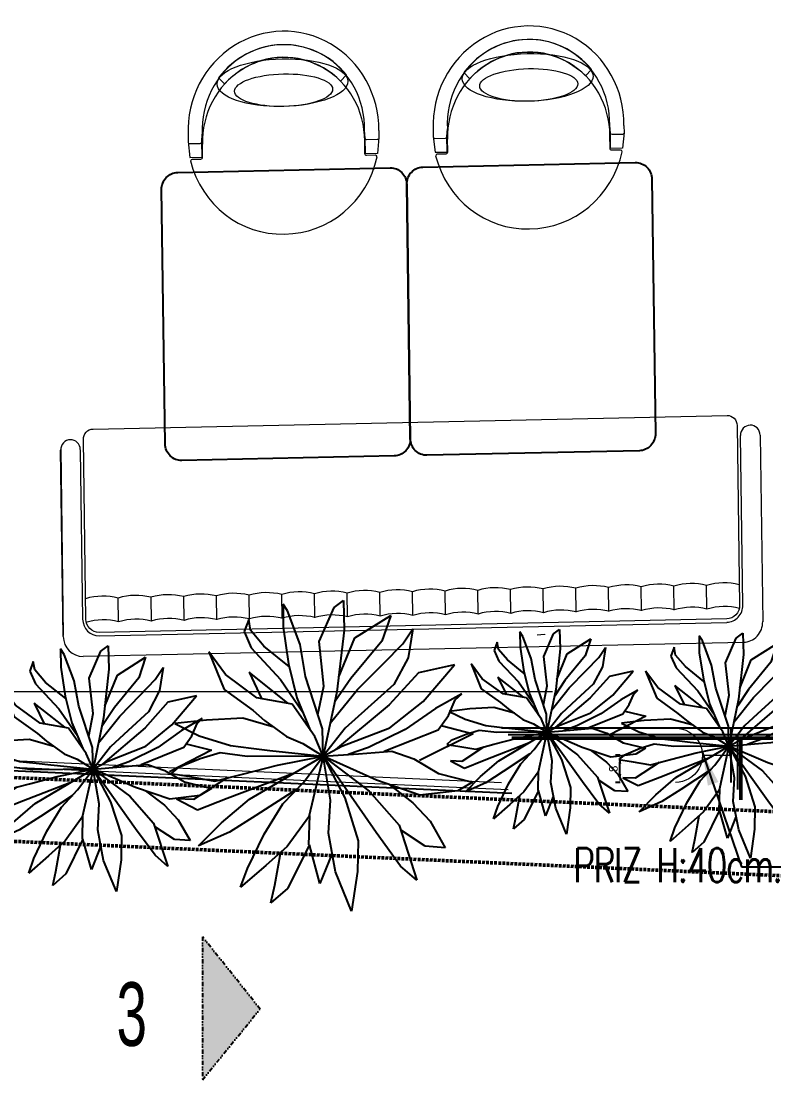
# Model space of a CAD drawing. Header units: millimetres. Extents: x 26282 to 30760, y 1404 to 4574.
# Drawn here: x 27224 to 27443.6, y 1932.8 to 2244.9 of the extents above; entities that cross this region are included whole.
import ezdxf

# ---------------------------------------------------------------- set-up
doc = ezdxf.new("R2010")
doc.units = ezdxf.units.MM
doc.header["$LTSCALE"] = 0.25
doc.header["$PDMODE"] = 3
for name, pattern in [('DIVIDE', [1.25, 0.5, -0.25, 0, -0.25, 0, -0.25]), ('DUZ', [0]), ('HIDDEN2', [4.7625, 3.175, -1.5875])]:
    doc.linetypes.add(name, pattern=pattern)
for name, color, linetype, lineweight in [('AB-DUV', 4, 'Continuous', 50), ('BEYAZ', 250, 'Continuous', 5), ('ELC_SYMBOL (3RDF)', 160, 'Continuous', 20), ('ELC_TEXT (3RDF)', 125, 'Continuous', 15), ('FLOOR_MARBLE (3RDF)', 67, 'Continuous', 13), ('Sebe - Mobilya', 11, 'Continuous', 25), ('Sebe - Mobilya Alçak', 41, 'Continuous', 20), ('SECTION LINE (3RDF)', 40, 'DIVIDE', 25), ('SERAMIK WALL (3RDF)', 53, 'DUZ', 15)]:
    doc.layers.add(name, color=color, linetype=linetype, lineweight=lineweight)
doc.layers.add('MERMER (3RDF)', color=13, linetype='Continuous')
doc.layers.add('SIVA (3RDF)', color=181, linetype='Continuous')
doc.layers.add('yesil', color=7, linetype='Continuous', true_color=0x6e7e3e)
doc.styles.add('1-1-dim100', font='swissc.ttf', dxfattribs={"width": 0.75, "height": 25})
doc.styles.add('K-20', font='simplex.shx', dxfattribs={"width": 0.7})
doc.styles.get("Standard").update_dxf_attribs({"font": 'arial.ttf'})
doc.dimstyles.new('ISO-25', dxfattribs={"dimtxt": 2.5, "dimasz": 2.5, "dimexe": 1.25, "dimexo": 0.625, "dimtad": 1, "dimtxsty": 'Standard', "dimcen": 2.5, "dimadec": 0, "dimazin": 0, "dimtfac": 1, "dimtmove": 0, "dimatfit": 3, "dimfxl": 1, "dimarcsym": 0})
pattern_1 = [(190.0187753, (-57947.9773, 9405.7497), (-1.263456002, -1.060871187), [0.9525, -1.905]), (310.0187753, (-57947.9773, 9405.7497), (1.550469399, -0.5637494), [0.9525, -1.905]), (250.0187753, (-57947.9773, 9405.7497), (0.287013398, -1.624620588), [-1.905, 0.9525])]
pattern_2 = [(190.0187753, (-57934.9295, 9331.8934), (-1.263456002, -1.060871187), [0.9525, -1.905]), (310.0187753, (-57934.9295, 9331.8934), (1.550469399, -0.5637494), [0.9525, -1.905]), (250.0187753, (-57934.9295, 9331.8934), (0.287013398, -1.624620588), [-1.905, 0.9525])]

# ---------------------------------------------------------------- blocks, each defined once
blk = doc.blocks.new('A$C5C8959E4')
at = {"layer": 'SECTION LINE (3RDF)', "ltscale": 25}
h = blk.add_hatch(color=256, dxfattribs=at)
h.dxf.hatch_style = 1
h.paths.add_polyline_path([(31.21, 0), (27.21, 26.62), (0, 28.41)])
at = {"layer": 'SECTION LINE (3RDF)', "ltscale": 10}
blk.add_lwpolyline([(31.21, 0), (27.21, 26.62), (0, 28.41)], close=True, dxfattribs=at)
blk = doc.blocks.new('PRIZ')
blk.add_line((0, 0), (0, -5.19))
at = {"extrusion": (0, 0, -1)}
blk.add_ellipse((0, 4.99), major_axis=(3.53, 3.53), ratio=1, start_param=0.785398, end_param=3.926991, dxfattribs=at)
blk = doc.blocks.new('*D204')
at = {"layer": 'Defpoints', "color": 0, "ltscale": 0.25, "transparency": 16777216}
for p in [(27400.59, 2028.46), (27433.28, 2028.46), (27433.28, 2020.46)]:
    blk.add_point(p, dxfattribs=at)
at = {"layer": 'FLOOR_MARBLE (3RDF)', "color": 0, "lineweight": -2, "ltscale": 0.25, "transparency": 16777216}
for p, q in [((27400.69, 2028.46), (27399.34, 2028.46)), ((27400.59, 2022.96), (27400.59, 2025.96)), ((27400.69, 2020.46), (27399.34, 2020.46))]:
    blk.add_line(p, q, dxfattribs=at)
at = {"layer": 'FLOOR_MARBLE (3RDF)', "color": 0, "ltscale": 0.25, "transparency": 16777216}
for points in [[(27400.18, 2025.96), (27401.01, 2025.96), (27400.59, 2028.46)], [(27400.18, 2022.96), (27401.01, 2022.96), (27400.59, 2020.46)]]:
    blk.add_solid(points, dxfattribs=at)
at = {"layer": 'FLOOR_MARBLE (3RDF)', "color": 0, "ltscale": 0.25, "transparency": 16777216, "insert": (27398.7, 2024.46), "char_height": 2.5, "attachment_point": 5, "rotation": 90}
blk.add_mtext('8', dxfattribs=at)
blk = doc.blocks.new('TREEI')
at = {"layer": 'yesil'}
for p, q in [((-0.004, 1.104), (0.048, 1.448)), ((0.048, 1.448), (0.077, 1.523)), ((0.077, 1.523), (0.124, 1.304)), ((0.451, 1.348), (0.445, 1.454)), ((0.445, 1.454), (0.515, 1.348)), ((-0.413, 1.379), (-0.518, 1.423)), ((-0.518, 1.423), (-0.466, 1.142)), ((-0.197, 1.091), (-0.413, 1.379)), ((0.352, 1.167), (0.451, 1.348)), ((0.515, 1.348), (0.48, 1.179)), ((0.124, 1.304), (0.147, 0.947)), ((0.784, 0.985), (0.901, 1.235)), ((0.901, 1.235), (0.831, 0.847)), ((-0.554, 1.048), (-0.951, 1.179)), ((-0.951, 1.179), (-0.811, 0.954)), ((-0.466, 1.142), (-0.267, 0.578)), ((0.146, 0.917), (0.352, 1.167)), ((0.48, 1.179), (0.258, 0.816)), ((-0.316, 0.715), (-0.554, 1.048)), ((-0.15, 0.66), (-0.197, 1.091)), ((0.007, 0.791), (-0.004, 1.104)), ((-1.009, 0.885), (-1.138, 1.004)), ((-1.138, 1.004), (-1.032, 0.741)), ((-0.811, 0.954), (-0.431, 0.672)), ((0.147, 0.947), (0.136, 0.609)), ((0.235, 0.578), (0.55, 0.954)), ((0.55, 0.954), (0.48, 0.672)), ((0.527, 0.697), (0.784, 0.985)), ((-0.781, 0.741), (-1.009, 0.885)), ((0.831, 0.847), (0.591, 0.584)), ((-1.032, 0.741), (-0.84, 0.522)), ((-0.472, 0.553), (-0.781, 0.741)), ((-0.051, 0.259), (0.007, 0.791)), ((0.258, 0.816), (0.104, 0.449)), ((-0.431, 0.672), (-0.232, 0.491)), ((-0.035, 0.403), (-0.15, 0.66)), ((0.194, 0.559), (0.527, 0.697)), ((1.065, 0.597), (1.38, 0.634)), ((1.38, 0.634), (1.17, 0.466)), ((-1.471, 0.572), (-1.103, 0.578)), ((-1.091, 0.297), (-1.471, 0.572)), ((-1.103, 0.578), (-0.752, 0.34)), ((-0.84, 0.522), (-0.536, 0.359)), ((-0.136, 0.295), (-0.472, 0.553)), ((-0.267, 0.578), (0.001, -0.001)), ((0.042, 0.203), (0.194, 0.559)), ((0.136, 0.609), (0.072, 0.273)), ((0.422, 0.382), (0.708, 0.534)), ((0.591, 0.584), (0.498, 0.466)), ((0.708, 0.534), (1.065, 0.597)), ((0.498, 0.466), (0.317, 0.265)), ((1.17, 0.466), (0.883, 0.303)), ((-0.752, 0.34), (-0.136, 0.035)), ((-0.536, 0.359), (-0.273, 0.215)), ((-1.406, 0.24), (-1.482, 0.284)), ((-1.482, 0.284), (-1.196, 0.203)), ((-1.307, 0.109), (-1.406, 0.24)), ((-0.711, 0.121), (-1.091, 0.297)), ((-0.273, 0.215), (0.001, -0.001)), ((0.001, -0.001), (-0.051, 0.259)), ((0.317, 0.265), (0.171, 0.165)), ((0.685, 0.234), (0.51, 0.171)), ((0.883, 0.303), (0.685, 0.234)), ((0.743, 0.165), (1, 0.259)), ((1, 0.259), (1.205, 0.246)), ((1.205, 0.246), (1.444, 0.209)), ((1.444, 0.209), (1.52, 0.171)), ((-1.179, -0.004), (-1.307, 0.109)), ((-1.196, 0.203), (-0.857, 0.071)), ((-0.203, 0.052), (-0.711, 0.121)), ((0.001, -0.001), (0.042, 0.203)), ((0.51, 0.171), (0.001, -0.001)), ((0.171, 0.165), (0.001, -0.001)), ((0.001, -0.001), (0.743, 0.165)), ((1.363, 0.109), (1.111, 0.002)), ((1.52, 0.171), (1.363, 0.109)), ((-1.217, 0.03), (-1.511, -0.117)), ((-0.857, 0.071), (-0.46, -0.016)), ((0.001, -0.001), (-0.203, 0.052)), ((0.463, 0.015), (0.001, -0.001)), ((0.825, 0.009), (0.463, 0.015)), ((1.111, 0.002), (0.825, 0.009)), ((0.989, 0.005), (1.357, -0.123)), ((-0.606, -0.085), (-1.179, -0.004)), ((-0.349, -0.054), (-0.682, -0.104)), ((-0.472, -0.342), (0.001, -0.001)), ((-0.46, -0.016), (-0.248, -0.04)), ((0.001, -0.001), (-0.378, -0.43)), ((-0.361, -0.836), (0.001, -0.001)), ((0.001, -0.001), (-0.349, -0.054)), ((0.001, -0.001), (-0.127, -0.442)), ((0.019, -0.43), (0.001, -0.001)), ((0.001, -0.001), (0.264, -0.542)), ((0.247, -0.204), (0.001, -0.001)), ((0.808, -0.242), (0.001, -0.001)), ((1.024, -0.185), (0.308, -0.092)), ((1.52, -0.079), (1.339, -0.229)), ((1.357, -0.123), (1.52, -0.079)), ((-1.511, -0.117), (-0.933, -0.254)), ((-0.682, -0.104), (-0.881, -0.223)), ((0.492, -0.361), (0.247, -0.204)), ((1.339, -0.229), (1.024, -0.185)), ((-0.881, -0.223), (-1.091, -0.417)), ((0.325, -0.254), (0.778, -0.411)), ((1.129, -0.404), (0.808, -0.242)), ((-0.863, -0.58), (-0.472, -0.342)), ((0.737, -0.605), (0.492, -0.361)), ((1.403, -0.573), (1.129, -0.404)), ((-1.091, -0.417), (-1.406, -0.573)), ((-0.586, -0.411), (-0.781, -0.636)), ((-0.378, -0.43), (-0.6, -0.818)), ((-0.127, -0.442), (-0.168, -0.874)), ((0.107, -0.736), (0.019, -0.43)), ((0.778, -0.411), (1.07, -0.511)), ((-1.406, -0.573), (-1.243, -0.623)), ((-1.243, -0.623), (-0.863, -0.58)), ((0.323, -0.805), (0.253, -0.53)), ((0.264, -0.542), (0.539, -0.774)), ((0.971, -0.893), (0.737, -0.605)), ((1.07, -0.511), (1.403, -0.573)), ((-0.781, -0.636), (-0.91, -0.849)), ((0.118, -1.118), (0.107, -0.736)), ((0.293, -1.193), (0.317, -0.805)), ((0.317, -0.805), (0.621, -1.168)), ((0.539, -0.774), (0.784, -0.905)), ((0.737, -1.112), (0.609, -0.811)), ((-0.91, -0.849), (-1.003, -1.131)), ((-0.811, -1.074), (-0.612, -0.874)), ((-0.6, -0.818), (-0.659, -1.375)), ((-0.53, -1.206), (-0.361, -0.836)), ((-0.168, -0.874), (-0.098, -1.162)), ((0.784, -0.905), (1.076, -1.055)), ((1.076, -1.055), (0.971, -0.893)), ((0.118, -0.943), (0.293, -1.193)), ((-1.003, -1.131), (-0.811, -1.074)), ((0.042, -1.525), (0.118, -1.118)), ((0.813, -1.268), (0.737, -1.112)), ((-0.659, -1.375), (-0.53, -1.206)), ((-0.098, -1.162), (0.042, -1.525)), ((0.621, -1.168), (0.813, -1.268))]:
    blk.add_line(p, q, dxfattribs=at)

msp = doc.modelspace()

# ---------------------------------------------------------------- hatches: boundary and pattern name
at = {"layer": 'Sebe - Mobilya Alçak', "ltscale": 0.1, "extrusion": (0.265994, -0.021745, 0.963729)}
h = msp.add_hatch(dxfattribs=at)
h.set_pattern_fill('HONEY', color=256, scale=0.3, angle=-169.98122, style=0)
h.set_pattern_definition(pattern_1)
edge = h.paths.add_edge_path()
edge.add_arc((4425.814, -26050.815), 24.717, 397.13348, 410.40755)
edge.add_arc((4426.275, -26048.979), 23.023, 408.28586, 408.37976, ccw=False)
edge.add_arc((4418.815, -26057.348), 34.234, 398.77944, 408.28586, ccw=False)
edge.add_line((4445.503, -26035.906), (4445.519, -26035.894))
edge = h.paths.add_edge_path()
edge.add_line((4441.386, -26031.61), (4443.069, -26029.555))
edge.add_arc((4429.039, -26051.837), 26.331, 417.80367, 462.83714)
edge.add_arc((4426.275, -26048.979), 23.023, 408.97788, 457.70409, ccw=False)
h = msp.add_hatch(dxfattribs=at)
h.set_pattern_fill('HONEY', color=256, scale=0.3, angle=-169.98122, style=0)
h.set_pattern_definition(pattern_2)
edge = h.paths.add_edge_path()
edge.add_arc((4433.244, -26125.446), 24.717, 397.13348, 410.40755)
edge.add_arc((4433.705, -26123.61), 23.023, 408.28586, 408.37976, ccw=False)
edge.add_arc((4426.245, -26131.979), 34.234, 398.77944, 408.28586, ccw=False)
edge.add_line((4452.932, -26110.538), (4452.949, -26110.525))
edge = h.paths.add_edge_path()
edge.add_line((4448.816, -26106.241), (4450.498, -26104.186))
edge.add_arc((4436.469, -26126.468), 26.331, 417.80367, 462.83714)
edge.add_arc((4433.705, -26123.61), 23.023, 408.97788, 457.70409, ccw=False)
h = msp.add_hatch(dxfattribs=at)
h.set_pattern_fill('HONEY', color=256, scale=0.3, angle=-169.98122, style=0)
h.set_pattern_definition(pattern_2)
edge = h.paths.add_edge_path()
edge.add_line((4454.532, -26143.036), (4452.418, -26141.305))
edge.add_arc((4434.08, -26127.384), 23.023, 273.66585, 322.79748, ccw=False)
edge.add_arc((4436.11, -26123.55), 26.815, 268.80863, 313.3932)
h = msp.add_hatch(dxfattribs=at)
h.set_pattern_fill('HONEY', color=256, scale=0.3, angle=-169.98122, style=0)
h.set_pattern_definition(pattern_1)
edge = h.paths.add_edge_path()
edge.add_line((4447.103, -26068.405), (4444.989, -26066.673))
edge.add_arc((4426.651, -26052.753), 23.023, 273.66585, 322.79748, ccw=False)
edge.add_arc((4428.681, -26048.919), 26.815, 268.80863, 313.3932)

# ---------------------------------------------------------------- linework, layer by layer
at = {"layer": 'AB-DUV', "linetype": 'HIDDEN2'}
msp.add_line((26758.143, 2042.67), (27470.283, 2010.771), dxfattribs=at)
at = {"layer": 'AB-DUV', "ltscale": 100}
for p, q in [((27460.283, 2033.461), (27368.7, 2033.461)), ((27436.279, 2033.461), (27436.279, 2015.321))]:
    msp.add_line(p, q, dxfattribs=at)
at = {"layer": 'AB-DUV', "linetype": 'HIDDEN2'}
msp.add_lwpolyline([(26758.143, 2042.67), (26758.143, 2023.864), (27469.58, 1991.997)], dxfattribs=at)
at = {"layer": 'BEYAZ', "extrusion": (0.228722, -0.014743, 0.97338), "elevation": 6202.425}
msp.add_lwpolyline([(3820.639, -26469.806), (3821.036, -26471.969), (3820.818, -26472.009)], dxfattribs=at)
at = {"layer": 'FLOOR_MARBLE (3RDF)', "ltscale": 0.25}
msp.add_line((26799.143, 2047.223), (27380.7, 2047.223), dxfattribs=at)
at = {"layer": 'MERMER (3RDF)', "ltscale": 0.25}
for p, q in [((27457.283, 2036.461), (27365.7, 2036.461)), ((27433.279, 2036.461), (27433.279, 2020.461)), ((27457.283, 2034.461), (27367.7, 2034.461)), ((27435.279, 2034.461), (27435.279, 2018.369))]:
    msp.add_line(p, q, dxfattribs=at)
at = {"layer": 'Sebe - Mobilya', "ltscale": 0.1, "extrusion": (0.265994, -0.021745, 0.963729), "elevation": 7211.616}
for points in [[(4414.947, -26019.344), (4421.386, -26084.024, -0.4142136), (4416.906, -26089.495), (4342.275, -26096.924, -0.4142136), (4336.804, -26092.444), (4330.366, -26027.764, -0.4142136), (4334.846, -26022.293), (4409.477, -26014.864, -0.4142136)], [(4422.377, -26093.975), (4428.816, -26158.655, -0.4142136), (4424.336, -26164.126), (4349.704, -26171.556, -0.4142136), (4344.234, -26167.075), (4337.795, -26102.395, -0.4142136), (4342.275, -26096.924), (4416.906, -26089.495, -0.4142136)]]:
    msp.add_lwpolyline(points, format="xyb", close=True, dxfattribs=at)
at = {"layer": 'Sebe - Mobilya Alçak', "ltscale": 0.1, "extrusion": (0.265994, -0.021745, 0.963729)}
for p, q in [((27436.872, 2072.726, -42.925), (27436.169, 2122.704, -41.603)), ((27441.952, 2122.827, -43.196), (27442.726, 2067.852, -44.65)), ((27236.457, 2063.445, 12.181), (27235.683, 2118.421, 13.635)), ((27235.694, 2118.718, 13.639), (27236.467, 2063.743, 12.185)), ((27241.467, 2118.544, 12.042), (27242.17, 2068.567, 10.72)), ((27300.98, 2068.823, -5.506), (27300.882, 2075.82, -5.321)), ((27310.619, 2069.029, -8.162), (27310.521, 2076.026, -7.977)), ((27320.258, 2069.235, -10.817), (27320.159, 2076.232, -10.632)), ((27329.897, 2069.441, -13.473), (27329.798, 2076.438, -13.288)), ((27339.535, 2069.647, -16.129), (27339.437, 2076.644, -15.944)), ((27349.174, 2069.853, -18.784), (27349.076, 2076.85, -18.599)), ((27358.813, 2070.059, -21.44), (27358.714, 2077.055, -21.255)), ((27368.451, 2070.265, -24.096), (27368.353, 2077.261, -23.911)), ((27378.09, 2070.47, -26.752), (27377.992, 2077.467, -26.566)), ((27387.729, 2070.676, -29.407), (27387.63, 2077.673, -29.222)), ((27397.368, 2070.882, -32.063), (27397.269, 2077.879, -31.878)), ((27407.006, 2071.088, -34.719), (27406.908, 2078.085, -34.534)), ((27416.645, 2071.294, -37.374), (27416.547, 2078.291, -37.189)), ((27426.284, 2071.5, -40.03), (27426.185, 2078.497, -39.845)), ((27252.787, 2067.794, 7.772), (27252.688, 2074.79, 7.958)), ((27262.426, 2067.999, 5.117), (27262.327, 2074.996, 5.302)), ((27272.064, 2068.205, 2.461), (27271.966, 2075.202, 2.646)), ((27281.703, 2068.411, -0.195), (27281.605, 2075.408, -0.01)), ((27291.342, 2068.617, -2.85), (27291.243, 2075.614, -2.665)), ((27291.342, 2068.617, -2.85), (27291.243, 2075.614, -2.665)), ((27247.06, 2063.672, 9.26), (27432.123, 2067.625, -41.729)), ((27437.027, 2061.731, -43.216), (27242.325, 2057.572, 10.429))]:
    msp.add_line(p, q, dxfattribs=at)
at = {"layer": 'Sebe - Mobilya Alçak', "ltscale": 0.1, "extrusion": (0.265994, -0.021745, 0.963729), "elevation": 7211.616}
for points in [[(4443.699, -26029.456), (4442.065, -26031.45, -0.4195859), (4445.691, -26066.7), (4447.7, -26068.345, 0.4767929), (4443.699, -26029.456, 1.9123936)], [(4451.128, -26104.087), (4449.495, -26106.082, -0.4195859), (4453.12, -26141.331), (4455.129, -26142.976, 0.4767929), (4451.128, -26104.087, 1.9123936)], [(4433.696, -26096.186), (4431.549, -26096.399, 0.4142136), (4431.101, -26096.946), (4431.418, -26100.129, 0.4074513), (4431.954, -26100.578), (4434.236, -26100.52)], [(4439.478, -26154.272), (4437.332, -26154.486, -0.4142136), (4436.785, -26154.038), (4436.468, -26150.855, -0.4074513), (4436.905, -26150.31), (4439.153, -26149.917)], [(4426.266, -26021.555), (4424.12, -26021.768, 0.4142136), (4423.672, -26022.315), (4423.989, -26025.498, 0.4074513), (4424.524, -26025.947), (4426.806, -26025.888)], [(4432.049, -26079.641), (4429.903, -26079.855, -0.4142136), (4429.355, -26079.407), (4429.039, -26076.224, -0.4074513), (4429.475, -26075.678), (4431.724, -26075.286)], [(4426.586, -26098.035), (4426.855, -26100.743, 0.4142136), (4427.402, -26101.191), (4431.338, -26100.799)], [(4432.143, -26153.861), (4431.873, -26151.153, -0.4142136), (4432.321, -26150.606), (4436.257, -26150.214)], [(4419.156, -26023.404), (4419.426, -26026.112, 0.4142136), (4419.973, -26026.56), (4423.908, -26026.168)], [(4424.714, -26079.23), (4424.444, -26076.522, -0.4142136), (4424.892, -26075.975), (4428.827, -26075.583)]]:
    msp.add_lwpolyline(points, format="xyb", dxfattribs=at)
for points in [[(4430.002, -26079.845), (4425.274, -26079.813), (4424.908, -26076.133), (4429.586, -26075.667)], [(4431.649, -26096.389), (4427.02, -26097.353), (4427.386, -26101.033), (4432.065, -26100.567)], [(4437.432, -26154.476), (4432.704, -26154.444), (4432.337, -26150.764), (4437.016, -26150.299)], [(4424.22, -26021.758), (4419.591, -26022.722), (4419.957, -26026.402), (4424.636, -26025.936)]]:
    msp.add_lwpolyline(points, dxfattribs=at)
msp.add_lwpolyline([(4337.489, -25999.921), (4356.707, -26192.967, -0.4142136), (4354.018, -26196.25), (4301.279, -26201.5, -0.4142136), (4296.903, -26197.916), (4277.883, -26006.86, -0.4142136), (4281.467, -26002.483), (4334.207, -25997.233, -0.4142136)], format="xyb", close=True, dxfattribs=at)
at = {"layer": 'Sebe - Mobilya Alçak', "ltscale": 0.1, "extrusion": (0.265994, -0.021745, 0.963729)}
for centre, radius, start, end in [((4437.304, -26125.158, 7211.616), 29.196, 274.27127, 97.09867), ((4429.874, -26050.527, 7211.616), 29.196, 274.27127, 97.09867), ((4430.26, -26050.488, 7211.616), 24.841, 273.37766, 97.99228), ((4437.689, -26125.119, 7211.616), 24.841, 273.37766, 97.99228), ((4426.571, -26050.855, 7211.616), 24.832, 274.94719, 96.42275), ((4434.001, -26125.486, 7211.616), 24.832, 274.94719, 96.42275), ((4431.65, -26153.904, 7211.616), 0.495, 275.09229, 4.91625), ((4428.316, -26051.009, 7211.616), 29.041, 184.81536, 261.98107), ((4424.22, -26079.273, 7211.616), 0.495, 275.09229, 4.91625), ((4435.67, -26124.983, 7211.616), 29.028, 109.37483, 186.12079), ((4435.745, -26125.64, 7211.616), 29.041, 184.81536, 261.98107), ((4428.24, -26050.352, 7211.616), 29.028, 109.37483, 186.12079), ((4351.429, -26200.527, 7211.616), 3, 5.68497, 95.68497), ((4351.429, -26200.527, 7211.616), 3, 275.68497, 5.68497), ((4330.825, -25993.55, 7211.616), 3, 5.68497, 95.68497), ((4330.825, -25993.55, 7211.616), 3, 275.68497, 5.68497), ((4285.519, -26167.896, 7211.616), 19.023, 350.44607, 20.92387), ((4286.51, -26177.847, 7211.616), 19.023, 350.44607, 20.92387), ((4287.5, -26187.797, 7211.616), 19.023, 350.44607, 20.92387), ((4288.491, -26197.748, 7211.616), 19.023, 350.44607, 20.92387), ((4270.66, -26018.633, 7211.616), 19.023, 350.44607, 20.92387), ((4271.651, -26028.584, 7211.616), 19.023, 350.44607, 20.92387), ((4272.641, -26038.535, 7211.616), 19.023, 350.44607, 20.92387), ((4273.632, -26048.486, 7211.616), 19.023, 350.44607, 20.92387), ((4273.632, -26048.486, 7211.616), 19.023, 350.44607, 20.92387), ((4274.623, -26058.437, 7211.616), 19.023, 350.44607, 20.92387), ((4275.613, -26068.388, 7211.616), 19.023, 350.44607, 20.92387), ((4276.604, -26078.338, 7211.616), 19.023, 350.44607, 20.92387), ((4277.594, -26088.289, 7211.616), 19.023, 350.44607, 20.92387), ((4278.585, -26098.24, 7211.616), 19.023, 350.44607, 20.92387), ((4279.576, -26108.191, 7211.616), 19.023, 350.44607, 20.92387), ((4280.566, -26118.142, 7211.616), 19.023, 350.44607, 20.92387), ((4281.557, -26128.092, 7211.616), 19.023, 350.44607, 20.92387), ((4282.547, -26138.043, 7211.616), 19.023, 350.44607, 20.92387), ((4283.538, -26147.994, 7211.616), 19.023, 350.44607, 20.92387), ((4284.528, -26157.945, 7211.616), 19.023, 350.44607, 20.92387), ((4269.67, -26008.683, 7211.616), 19.023, 350.44607, 20.92387), ((4300.883, -26197.519, 7211.616), 5, 185.68497, 275.68497), ((4267.657, -26059.13, 7211.616), 19.023, 350.44607, 20.92387), ((4268.648, -26069.081, 7211.616), 19.023, 350.44607, 20.92387), ((4269.638, -26079.032, 7211.616), 19.023, 350.44607, 20.92387), ((4270.629, -26088.983, 7211.616), 19.023, 350.44607, 20.92387), ((4271.619, -26098.933, 7211.616), 19.023, 350.44607, 20.92387), ((4272.61, -26108.884, 7211.616), 19.023, 350.44607, 20.92387), ((4273.601, -26118.835, 7211.616), 19.023, 350.44607, 20.92387), ((4274.591, -26128.786, 7211.616), 19.023, 350.44607, 20.92387), ((4275.582, -26138.737, 7211.616), 19.023, 350.44607, 20.92387), ((4276.572, -26148.687, 7211.616), 19.023, 350.44607, 20.92387), ((4277.563, -26158.638, 7211.616), 19.023, 350.44607, 20.92387), ((4278.553, -26168.589, 7211.616), 19.023, 350.44607, 20.92387), ((4279.544, -26178.54, 7211.616), 19.023, 350.44607, 20.92387), ((4280.535, -26188.491, 7211.616), 19.023, 350.44607, 20.92387), ((4281.525, -26198.442, 7211.616), 19.023, 350.44607, 20.92387), ((4281.864, -26006.464, 7211.616), 5, 95.68497, 185.68497), ((4262.704, -26009.376, 7211.616), 19.023, 350.44607, 20.92387), ((4263.695, -26019.327, 7211.616), 19.023, 350.44607, 20.92387), ((4264.685, -26029.278, 7211.616), 19.023, 350.44607, 20.92387), ((4265.676, -26039.229, 7211.616), 19.023, 350.44607, 20.92387), ((4266.666, -26049.179, 7211.616), 19.023, 350.44607, 20.92387), ((4266.666, -26049.179, 7211.616), 19.023, 350.44607, 20.92387), ((4296.403, -26202.99, 7211.616), 6, 185.68497, 275.68497), ((4276.393, -26001.984, 7211.616), 6, 95.68497, 185.68497)]:
    msp.add_arc(centre, radius, start, end, dxfattribs=at)
at = {"layer": 'Sebe - Mobilya Alçak', "ltscale": 0.1, "extrusion": (0.199771, -0.022478, 0.979585)}
for centre in [(5239.501, -26307.761, 5403.901), (5249.119, -26381.967, 5398.797)]:
    msp.add_arc(centre, 0.495, 7.11077, 96.93472, dxfattribs=at)
at = {"layer": 'Sebe - Mobilya Alçak', "ltscale": 0.1, "extrusion": (0.265994, -0.021745, 0.963729)}
for centre in [(27373.397, 2228.325, -21.894), (27301.106, 2226.781, -1.977)]:
    msp.add_ellipse(centre, major_axis=(-19.277, -0.412, 5.311), ratio=0.3516492, dxfattribs=at)
for centre in [(27301.425, 2224.563, -2.115), (27373.716, 2226.108, -22.032)]:
    msp.add_ellipse(centre, major_axis=(14.458, 0.309, -3.984), ratio=0.3204973, start_param=3.1415927, end_param=9.424778, dxfattribs=at)
at = {"layer": 'SERAMIK WALL (3RDF)'}
for p, q in [((26771.143, 2047.092), (27365.7, 2020.461)), ((26771.143, 2045.09), (27367.7, 2018.369))]:
    msp.add_line(p, q, dxfattribs=at)
at = {"layer": 'SIVA (3RDF)', "ltscale": 0.25}
msp.add_line((26771.099, 2044.091), (27368.7, 2017.323), dxfattribs=at)

# ---------------------------------------------------------------- block references
at = {"layer": 'ELC_SYMBOL (3RDF)', "xscale": 1.6, "yscale": 1.6, "zscale": 1.6, "rotation": 89.99999999999297}
msp.add_blockref('PRIZ', (27424.969, 2028.461), dxfattribs=at)
at = {"layer": 'SECTION LINE (3RDF)', "ltscale": 10, "rotation": 312.3127381652598}
msp.add_blockref('A$C5C8959E4', (27256.501, 1955.851), dxfattribs=at)
at = {"layer": 'yesil', "extrusion": (0.266003, -0.022378, 0.963712)}
for p, xscale, yscale, zscale, rotation in [((4310.733, -26056.789, 7251.258), -30.55317750019696, 30.55317750019695, 30.55317750019694, 287.3079206195794), ((4323.363, -26124.439, 7251.258), -20.13732153422074, 20.13732153422072, 20.13732153422071, 287.8219105669694), ((4323.774, -26180.293, 7251.258), -22.1510536876428, 22.1510536876428, 22.15105368764278, 287.8219105669694), ((4301.276, -25986.975, 7251.258), -24.16478584106487, 24.16478584106486, 24.16478584106485, 287.8219105669694)]:
    msp.add_blockref('TREEI', p, dxfattribs=dict(at, xscale=xscale, yscale=yscale, zscale=zscale, rotation=rotation))

# ---------------------------------------------------------------- texts
at = {"layer": 'ELC_TEXT (3RDF)', "insert": (27386.91, 2001.096, 0), "char_height": 10, "attachment_point": 1, "rotation": 359.99975, "style": 'K-20'}
msp.add_mtext_dynamic_manual_height_columns('{\\T0.95;PRIZ H:40cm.}', width=230.89823, gutter_width=12.5, heights=[0], dxfattribs=at)
at = {"layer": 'SECTION LINE (3RDF)', "ltscale": 10, "style": '1-1-dim100', "width": 0.75}
msp.add_text('3', height=18.75, rotation=0.04407, dxfattribs=at).set_placement((27252.187, 1942.774))

# ---------------------------------------------------------------- dimensions: what is measured, and where the dimension line sits
at = {"layer": 'FLOOR_MARBLE (3RDF)', "ltscale": 0.25}
dim = msp.add_linear_dim(base=(27400.592, 2028.461), p1=(27433.279, 2020.461), p2=(27433.279, 2028.461), angle=90, dimstyle='ISO-25', override={"dimfxl": 0.1, "dimfxlon": 1, "dimarcsym": 1}, dxfattribs=at)
dim.commit()
dim.dimension.update_dxf_attribs({"geometry": '*D204', "text_midpoint": (27398.7, 2024.461)})

# ---------------------------------------------------------------- leaders
at = {"layer": 'ELC_TEXT (3RDF)'}
msp.add_leader([(27424.867, 2029.511, 0), (27436.493, 1995.59, 0), (27452.717, 1995.59, 0)], dimstyle='ISO-25', override={"dimasz": 10, "dimgap": 0.625, "dimtad": 0, "dimfxl": 0.5, "dimfxlon": 1, "dimarcsym": 2}, dxfattribs=at)

doc.saveas('drawing.dxf')
